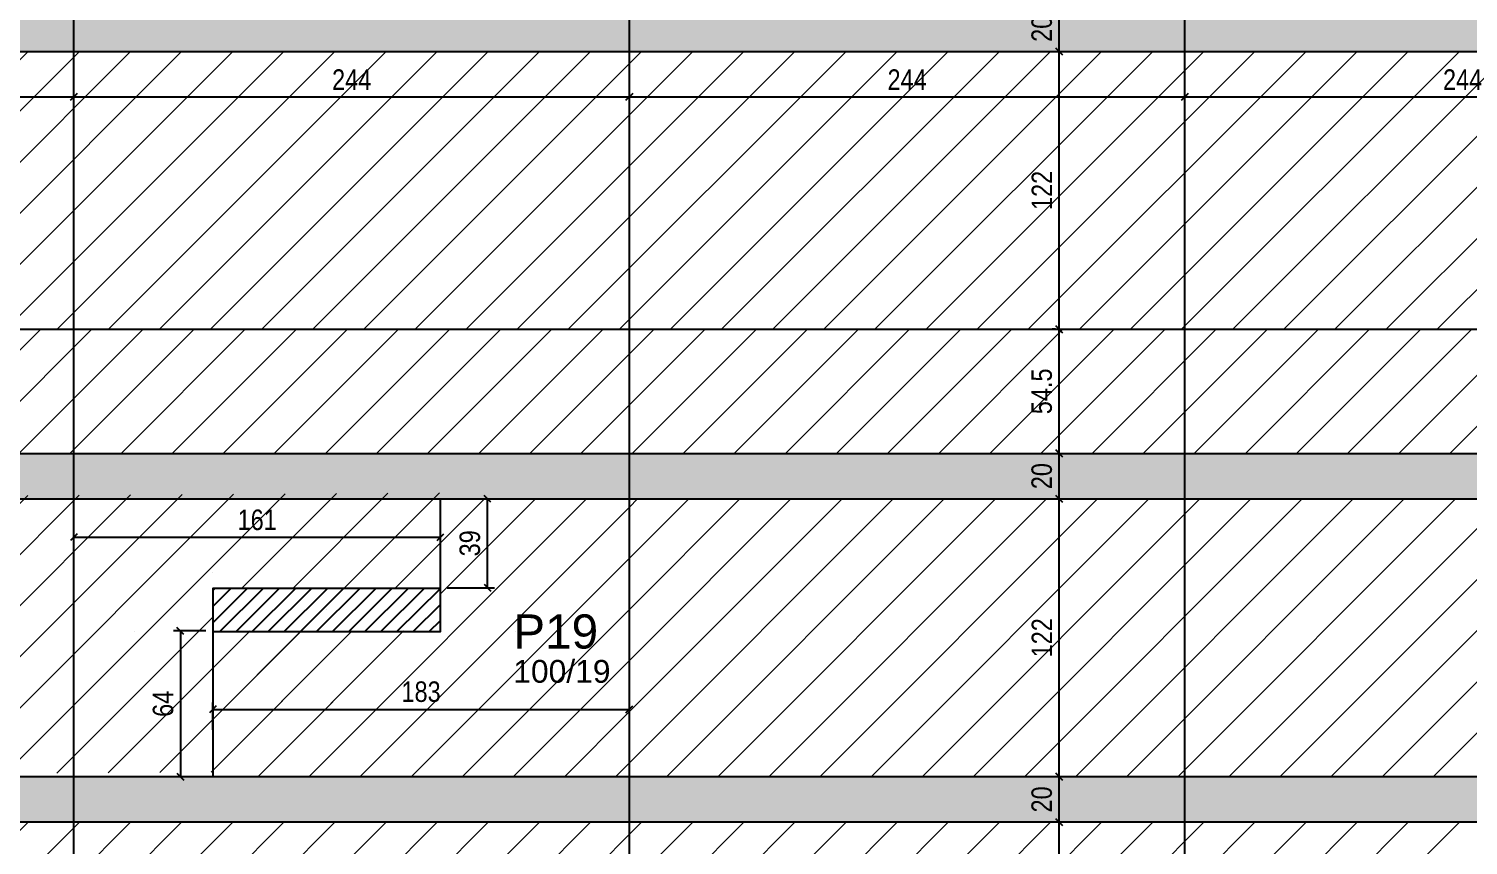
# Model space of a CAD drawing. Extents: x 1022 to 7350, y 170 to 3791.
# Drawn here: x 5358 to 5990, y 1990 to 2348 of the extents above; entities that cross this region are included whole.
import ezdxf

# ---------------------------------------------------------------- set-up
doc = ezdxf.new("R2010")
doc.units = 0
for name, color, linetype in [('8', 8, 'Continuous'), ('COTA', 241, 'Continuous'), ('L-N', 4, 'Continuous'), ('P-D', 2, 'Continuous'), ('Painéis', 200, 'Continuous'), ('Pilares', 5, 'Continuous')]:
    doc.layers.add(name, color=color, linetype=linetype)
doc.layers.add('Hachura', color=251, linetype='Continuous', lineweight=9)
doc.layers.add('REAPROVEITAMENTO', color=251, linetype='Continuous', lineweight=9)
doc.styles.add('COTA TECNICA-50', font='techl___.ttf', dxfattribs={"height": 9})
doc.styles.get("Standard").update_dxf_attribs({"font": 'arial.ttf'})
doc.dimstyles.new('COTA PAINEL-50', dxfattribs={"dimtxt": 9, "dimasz": 3, "dimexe": 3, "dimexo": 3, "dimgap": 3, "dimtad": 1, "dimdec": 1, "dimzin": 12, "dimdsep": 46, "dimtxsty": 'COTA TECNICA-50', "dimblk1": 'OBLIQUE', "dimblk2": 'OBLIQUE', "dimsah": 1, "dimcen": 0.9, "dimclrd": 4, "dimclre": 4, "dimclrt": 240, "dimadec": 1, "dimazin": 3, "dimtfac": 1, "dimtdec": 1, "dimtmove": 0, "dimatfit": 3, "dimfxl": 1, "dimtolj": 1, "dimtzin": 12, "dimarcsym": 0})
pattern_1 = [(45, (-1214.97, -298.365), (-11.22532, 11.22532), [])]

# ---------------------------------------------------------------- blocks, each defined once
blk = doc.blocks.new('_Oblique')
at = {"color": 0, "linetype": 'ByBlock', "lineweight": -2}
blk.add_line((-0.5, -0.5), (0.5, 0.5), dxfattribs=at)
blk = doc.blocks.new('*D61')
at = {"layer": 'COTA', "color": 4, "lineweight": -2, "transparency": 16777216}
blk.add_line((5810.7, 1877.86), (5810.7, 1999.86), dxfattribs=at)
at = {"layer": 'Defpoints', "color": 0, "transparency": 16777216}
for p in [(5810.7, 1999.86), (5810.7, 1999.86), (5810.7, 1877.86)]:
    blk.add_point(p, dxfattribs=at)
at = {"layer": 'COTA', "color": 4, "lineweight": -2, "transparency": 16777216, "xscale": 3, "yscale": 3, "zscale": 3}
for p, rotation in [((5810.7, 1999.86), 90), ((5810.7, 1877.86), 270)]:
    blk.add_blockref('_Oblique', p, dxfattribs=dict(at, rotation=rotation))
at = {"layer": 'COTA', "color": 240, "transparency": 16777216, "insert": (5803.14, 1938.86), "char_height": 9, "attachment_point": 5, "rotation": 90, "style": 'COTA TECNICA-50'}
blk.add_mtext('\\A1;122', dxfattribs=at)
blk = doc.blocks.new('*D62')
at = {"layer": 'COTA', "color": 4, "lineweight": -2, "transparency": 16777216}
blk.add_line((5810.7, 1999.86), (5810.7, 2019.86), dxfattribs=at)
at = {"layer": 'Defpoints', "color": 0, "transparency": 16777216}
for p in [(5810.7, 2019.86), (5810.7, 2019.86), (5810.7, 1999.86)]:
    blk.add_point(p, dxfattribs=at)
at = {"layer": 'COTA', "color": 4, "lineweight": -2, "transparency": 16777216, "xscale": 3, "yscale": 3, "zscale": 3}
for p, rotation in [((5810.7, 2019.86), 90), ((5810.7, 1999.86), 270)]:
    blk.add_blockref('_Oblique', p, dxfattribs=dict(at, rotation=rotation))
at = {"layer": 'COTA', "color": 240, "transparency": 16777216, "insert": (5803.11, 2009.86), "char_height": 9, "attachment_point": 5, "rotation": 90, "style": 'COTA TECNICA-50'}
blk.add_mtext('\\A1;20', dxfattribs=at)
blk = doc.blocks.new('*D63')
at = {"layer": 'COTA', "color": 4, "lineweight": -2, "transparency": 16777216}
blk.add_line((5810.7, 2019.86), (5810.7, 2141.86), dxfattribs=at)
at = {"layer": 'Defpoints', "color": 0, "transparency": 16777216}
for p in [(5810.7, 2141.86), (5810.7, 2141.86), (5810.7, 2019.86)]:
    blk.add_point(p, dxfattribs=at)
at = {"layer": 'COTA', "color": 4, "lineweight": -2, "transparency": 16777216, "xscale": 3, "yscale": 3, "zscale": 3}
for p, rotation in [((5810.7, 2141.86), 90), ((5810.7, 2019.86), 270)]:
    blk.add_blockref('_Oblique', p, dxfattribs=dict(at, rotation=rotation))
at = {"layer": 'COTA', "color": 240, "transparency": 16777216, "insert": (5803.14, 2080.86), "char_height": 9, "attachment_point": 5, "rotation": 90, "style": 'COTA TECNICA-50'}
blk.add_mtext('\\A1;122', dxfattribs=at)
blk = doc.blocks.new('*D64')
at = {"layer": 'COTA', "color": 4, "lineweight": -2, "transparency": 16777216}
for p, q in [((5810.7, 2141.86), (5810.7, 2161.86)), ((5813.21, 2161.86), (5813.7, 2161.86))]:
    blk.add_line(p, q, dxfattribs=at)
at = {"layer": 'Defpoints', "color": 0, "transparency": 16777216}
for p in [(5810.21, 2161.86), (5810.7, 2161.86), (5810.7, 2141.86)]:
    blk.add_point(p, dxfattribs=at)
at = {"layer": 'COTA', "color": 4, "lineweight": -2, "transparency": 16777216, "xscale": 3, "yscale": 3, "zscale": 3}
for p, rotation in [((5810.7, 2161.86), 90), ((5810.7, 2141.86), 270)]:
    blk.add_blockref('_Oblique', p, dxfattribs=dict(at, rotation=rotation))
at = {"layer": 'COTA', "color": 240, "transparency": 16777216, "insert": (5803.11, 2151.86), "char_height": 9, "attachment_point": 5, "rotation": 90, "style": 'COTA TECNICA-50'}
blk.add_mtext('\\A1;20', dxfattribs=at)
blk = doc.blocks.new('*D65')
at = {"layer": 'COTA', "color": 4, "lineweight": -2, "transparency": 16777216}
for p, q in [((5809.18, 2216.36), (5807.7, 2216.36)), ((5810.7, 2161.86), (5810.7, 2216.36)), ((5813.21, 2161.86), (5813.7, 2161.86))]:
    blk.add_line(p, q, dxfattribs=at)
at = {"layer": 'Defpoints', "color": 0, "transparency": 16777216}
for p in [(5810.7, 2216.36), (5812.18, 2216.36), (5810.21, 2161.86)]:
    blk.add_point(p, dxfattribs=at)
at = {"layer": 'COTA', "color": 4, "lineweight": -2, "transparency": 16777216, "xscale": 3, "yscale": 3, "zscale": 3}
for p, rotation in [((5810.7, 2216.36), 90), ((5810.7, 2161.86), 270)]:
    blk.add_blockref('_Oblique', p, dxfattribs=dict(at, rotation=rotation))
at = {"layer": 'COTA', "color": 240, "transparency": 16777216, "insert": (5803.1, 2189.11), "char_height": 9, "attachment_point": 5, "rotation": 90, "style": 'COTA TECNICA-50'}
blk.add_mtext('\\A1;54.5', dxfattribs=at)
blk = doc.blocks.new('*D66')
at = {"layer": 'COTA', "color": 4, "lineweight": -2, "transparency": 16777216}
for p, q in [((5810.7, 2216.36), (5810.7, 2338.36)), ((5813.44, 2338.36), (5813.7, 2338.36)), ((5809.18, 2216.36), (5807.7, 2216.36))]:
    blk.add_line(p, q, dxfattribs=at)
at = {"layer": 'Defpoints', "color": 0, "transparency": 16777216}
for p in [(5810.44, 2338.36), (5810.7, 2338.36), (5812.18, 2216.36)]:
    blk.add_point(p, dxfattribs=at)
at = {"layer": 'COTA', "color": 4, "lineweight": -2, "transparency": 16777216, "xscale": 3, "yscale": 3, "zscale": 3}
for p, rotation in [((5810.7, 2338.36), 90), ((5810.7, 2216.36), 270)]:
    blk.add_blockref('_Oblique', p, dxfattribs=dict(at, rotation=rotation))
at = {"layer": 'COTA', "color": 240, "transparency": 16777216, "insert": (5803.14, 2277.36), "char_height": 9, "attachment_point": 5, "rotation": 90, "style": 'COTA TECNICA-50'}
blk.add_mtext('\\A1;122', dxfattribs=at)
blk = doc.blocks.new('*D67')
at = {"layer": 'COTA', "color": 4, "lineweight": -2, "transparency": 16777216}
for p, q in [((5808.14, 2358.36), (5807.7, 2358.36)), ((5810.7, 2338.36), (5810.7, 2358.36)), ((5813.44, 2338.36), (5813.7, 2338.36))]:
    blk.add_line(p, q, dxfattribs=at)
at = {"layer": 'Defpoints', "color": 0, "transparency": 16777216}
for p in [(5810.7, 2358.36), (5811.14, 2358.36), (5810.44, 2338.36)]:
    blk.add_point(p, dxfattribs=at)
at = {"layer": 'COTA', "color": 4, "lineweight": -2, "transparency": 16777216, "xscale": 3, "yscale": 3, "zscale": 3}
for p, rotation in [((5810.7, 2358.36), 90), ((5810.7, 2338.36), 270)]:
    blk.add_blockref('_Oblique', p, dxfattribs=dict(at, rotation=rotation))
at = {"layer": 'COTA', "color": 240, "transparency": 16777216, "insert": (5803.11, 2348.36), "char_height": 9, "attachment_point": 5, "rotation": 90, "style": 'COTA TECNICA-50'}
blk.add_mtext('\\A1;20', dxfattribs=at)
blk = doc.blocks.new('*D197')
at = {"layer": 'COTA', "color": 4, "lineweight": -2, "transparency": 16777216}
for p, q in [((5541.94, 2141.86), (5562.62, 2141.86)), ((5559.62, 2102.86), (5559.62, 2141.86)), ((5541.94, 2102.86), (5562.62, 2102.86))]:
    blk.add_line(p, q, dxfattribs=at)
at = {"layer": 'Defpoints', "color": 0, "transparency": 16777216}
for p in [(5538.94, 2141.86), (5559.62, 2141.86), (5538.94, 2102.86)]:
    blk.add_point(p, dxfattribs=at)
at = {"layer": 'COTA', "color": 4, "lineweight": -2, "transparency": 16777216, "xscale": 3, "yscale": 3, "zscale": 3}
for p, rotation in [((5559.62, 2141.86), 90), ((5559.62, 2102.86), 270)]:
    blk.add_blockref('_Oblique', p, dxfattribs=dict(at, rotation=rotation))
at = {"layer": 'COTA', "color": 240, "transparency": 16777216, "insert": (5551.9, 2122.36), "char_height": 9, "attachment_point": 5, "rotation": 90, "style": 'COTA TECNICA-50'}
blk.add_mtext('\\A1;39', dxfattribs=at)
blk = doc.blocks.new('*D82')
at = {"layer": 'COTA', "color": 4, "lineweight": -2, "transparency": 16777216}
blk.add_line((5133.94, 2318.47), (5377.94, 2318.47), dxfattribs=at)
at = {"layer": 'Defpoints', "color": 0, "transparency": 16777216}
for p in [(5133.94, 2318.47), (5377.94, 2318.47), (5377.94, 2318.47)]:
    blk.add_point(p, dxfattribs=at)
at = {"layer": 'COTA', "color": 4, "lineweight": -2, "transparency": 16777216, "xscale": 3, "yscale": 3, "zscale": 3, "rotation": 180}
blk.add_blockref('_Oblique', (5133.94, 2318.47), dxfattribs=at)
at = {"layer": 'COTA', "color": 4, "lineweight": -2, "transparency": 16777216, "xscale": 3, "yscale": 3, "zscale": 3}
blk.add_blockref('_Oblique', (5377.94, 2318.47), dxfattribs=at)
at = {"layer": 'COTA', "color": 240, "transparency": 16777216, "insert": (5255.94, 2326.04), "char_height": 9, "attachment_point": 5, "style": 'COTA TECNICA-50'}
blk.add_mtext('\\A1;244', dxfattribs=at)
blk = doc.blocks.new('*D83')
at = {"layer": 'COTA', "color": 4, "lineweight": -2, "transparency": 16777216}
blk.add_line((5377.94, 2318.47), (5621.94, 2318.47), dxfattribs=at)
at = {"layer": 'Defpoints', "color": 0, "transparency": 16777216}
for p in [(5377.94, 2318.47), (5621.94, 2318.47), (5621.94, 2318.47)]:
    blk.add_point(p, dxfattribs=at)
at = {"layer": 'COTA', "color": 4, "lineweight": -2, "transparency": 16777216, "xscale": 3, "yscale": 3, "zscale": 3, "rotation": 180}
blk.add_blockref('_Oblique', (5377.94, 2318.47), dxfattribs=at)
at = {"layer": 'COTA', "color": 4, "lineweight": -2, "transparency": 16777216, "xscale": 3, "yscale": 3, "zscale": 3}
blk.add_blockref('_Oblique', (5621.94, 2318.47), dxfattribs=at)
at = {"layer": 'COTA', "color": 240, "transparency": 16777216, "insert": (5499.94, 2326.04), "char_height": 9, "attachment_point": 5, "style": 'COTA TECNICA-50'}
blk.add_mtext('\\A1;244', dxfattribs=at)
blk = doc.blocks.new('*D84')
at = {"layer": 'COTA', "color": 4, "lineweight": -2, "transparency": 16777216}
blk.add_line((5621.94, 2318.47), (5865.94, 2318.47), dxfattribs=at)
at = {"layer": 'Defpoints', "color": 0, "transparency": 16777216}
for p in [(5621.94, 2318.47), (5865.94, 2318.47), (5865.94, 2318.47)]:
    blk.add_point(p, dxfattribs=at)
at = {"layer": 'COTA', "color": 4, "lineweight": -2, "transparency": 16777216, "xscale": 3, "yscale": 3, "zscale": 3, "rotation": 180}
blk.add_blockref('_Oblique', (5621.94, 2318.47), dxfattribs=at)
at = {"layer": 'COTA', "color": 4, "lineweight": -2, "transparency": 16777216, "xscale": 3, "yscale": 3, "zscale": 3}
blk.add_blockref('_Oblique', (5865.94, 2318.47), dxfattribs=at)
at = {"layer": 'COTA', "color": 240, "transparency": 16777216, "insert": (5743.94, 2326.04), "char_height": 9, "attachment_point": 5, "style": 'COTA TECNICA-50'}
blk.add_mtext('\\A1;244', dxfattribs=at)
blk = doc.blocks.new('*D85')
at = {"layer": 'COTA', "color": 4, "lineweight": -2, "transparency": 16777216}
blk.add_line((5865.94, 2318.47), (6109.94, 2318.47), dxfattribs=at)
at = {"layer": 'Defpoints', "color": 0, "transparency": 16777216}
for p in [(5865.94, 2318.47), (6109.94, 2318.47), (6109.94, 2318.47)]:
    blk.add_point(p, dxfattribs=at)
at = {"layer": 'COTA', "color": 4, "lineweight": -2, "transparency": 16777216, "xscale": 3, "yscale": 3, "zscale": 3, "rotation": 180}
blk.add_blockref('_Oblique', (5865.94, 2318.47), dxfattribs=at)
at = {"layer": 'COTA', "color": 4, "lineweight": -2, "transparency": 16777216, "xscale": 3, "yscale": 3, "zscale": 3}
blk.add_blockref('_Oblique', (6109.94, 2318.47), dxfattribs=at)
at = {"layer": 'COTA', "color": 240, "transparency": 16777216, "insert": (5987.94, 2326.04), "char_height": 9, "attachment_point": 5, "style": 'COTA TECNICA-50'}
blk.add_mtext('\\A1;244', dxfattribs=at)
blk = doc.blocks.new('*D207')
at = {"layer": 'COTA', "color": 4, "lineweight": -2, "transparency": 16777216}
for p, q in [((5377.94, 2125.03), (5538.94, 2125.03)), ((5538.94, 2122.05), (5538.94, 2122.03))]:
    blk.add_line(p, q, dxfattribs=at)
at = {"layer": 'Defpoints', "color": 0, "transparency": 16777216}
for p in [(5377.94, 2125.03), (5538.94, 2125.05), (5538.94, 2125.03)]:
    blk.add_point(p, dxfattribs=at)
at = {"layer": 'COTA', "color": 4, "lineweight": -2, "transparency": 16777216, "xscale": 3, "yscale": 3, "zscale": 3, "rotation": 180}
blk.add_blockref('_Oblique', (5377.94, 2125.03), dxfattribs=at)
at = {"layer": 'COTA', "color": 4, "lineweight": -2, "transparency": 16777216, "xscale": 3, "yscale": 3, "zscale": 3}
blk.add_blockref('_Oblique', (5538.94, 2125.03), dxfattribs=at)
at = {"layer": 'COTA', "color": 240, "transparency": 16777216, "insert": (5458.44, 2132.62), "char_height": 9, "attachment_point": 5, "style": 'COTA TECNICA-50'}
blk.add_mtext('\\A1;161', dxfattribs=at)
blk = doc.blocks.new('*D209')
at = {"layer": 'COTA', "color": 4, "lineweight": -2, "transparency": 16777216}
for p, q in [((5435.94, 2083.86), (5421.72, 2083.86)), ((5424.72, 2083.86), (5424.72, 2019.86)), ((5435.94, 2019.86), (5421.72, 2019.86))]:
    blk.add_line(p, q, dxfattribs=at)
at = {"layer": 'Defpoints', "color": 0, "transparency": 16777216}
for p in [(5438.94, 2083.86), (5424.72, 2019.86), (5438.94, 2019.86)]:
    blk.add_point(p, dxfattribs=at)
at = {"layer": 'COTA', "color": 4, "lineweight": -2, "transparency": 16777216, "xscale": 3, "yscale": 3, "zscale": 3}
for p, rotation in [((5424.72, 2083.86), 90), ((5424.72, 2019.86), 270)]:
    blk.add_blockref('_Oblique', p, dxfattribs=dict(at, rotation=rotation))
at = {"layer": 'COTA', "color": 240, "transparency": 16777216, "insert": (5417.13, 2051.86), "char_height": 9, "attachment_point": 5, "rotation": 90, "style": 'COTA TECNICA-50'}
blk.add_mtext('\\A1;64', dxfattribs=at)
blk = doc.blocks.new('*D210')
at = {"layer": 'COTA', "color": 4, "lineweight": -2, "transparency": 16777216}
for p, q in [((5438.94, 2040.47), (5438.94, 2052.41)), ((5438.94, 2049.41), (5621.94, 2049.41)), ((5621.94, 2040.47), (5621.94, 2052.41))]:
    blk.add_line(p, q, dxfattribs=at)
at = {"layer": 'Defpoints', "color": 0, "transparency": 16777216}
for p in [(5621.94, 2049.41), (5438.94, 2037.47), (5621.94, 2037.47)]:
    blk.add_point(p, dxfattribs=at)
at = {"layer": 'COTA', "color": 4, "lineweight": -2, "transparency": 16777216, "xscale": 3, "yscale": 3, "zscale": 3, "rotation": 180}
blk.add_blockref('_Oblique', (5438.94, 2049.41), dxfattribs=at)
at = {"layer": 'COTA', "color": 4, "lineweight": -2, "transparency": 16777216, "xscale": 3, "yscale": 3, "zscale": 3}
blk.add_blockref('_Oblique', (5621.94, 2049.41), dxfattribs=at)
at = {"layer": 'COTA', "color": 240, "transparency": 16777216, "insert": (5530.44, 2057.13), "char_height": 9, "attachment_point": 5, "style": 'COTA TECNICA-50'}
blk.add_mtext('\\A1;183', dxfattribs=at)

msp = doc.modelspace()

# ---------------------------------------------------------------- hatches: boundary and pattern name
at = {"layer": 'Hachura', "linetype": 'ByBlock'}
h = msp.add_hatch(color=256, dxfattribs=at)
h.dxf.hatch_style = 1
h.paths.add_polyline_path([(6456.44, 2358.36), (6456.44, 2338.32), (4524.45, 2338.32), (4524.45, 2358.36)])
h = msp.add_hatch(color=256, dxfattribs=at)
h.dxf.hatch_style = 1
h.paths.add_polyline_path([(6128.94, 2161.86), (6128.94, 2141.82), (6353.94, 2141.82), (6353.94, 2161.86)])
h.paths.add_polyline_path([(6109.94, 2141.82), (6109.94, 2161.86), (4524.45, 2161.86), (4524.45, 2141.82)])
h = msp.add_hatch(color=256, dxfattribs=at)
h.dxf.hatch_style = 1
h.paths.add_polyline_path([(6456.44, 2019.86), (6456.44, 1999.83), (4524.45, 1999.83), (4524.45, 2019.86)])
at = {"layer": 'REAPROVEITAMENTO', "linetype": 'ByBlock'}
h = msp.add_hatch(dxfattribs=at)
h.set_pattern_fill('ANSI31', color=256, scale=5, style=2)
h.set_pattern_definition([(45, (-1214.97, -440.365), (-11.22532, 11.22532), [])])
h.paths.add_polyline_path([(6109.94, 2338.36), (4524.45, 2338.36), (4524.45, 2331.86), (4524.45, 2216.36), (6109.94, 2216.36)])
h = msp.add_hatch(dxfattribs=at)
h.set_pattern_fill('ANSI31', color=256, scale=5, style=2)
h.set_pattern_definition(pattern_1)
h.paths.add_polyline_path([(6109.95, 2216.27), (4524.45, 2216.36), (4524.45, 2161.86), (6109.95, 2161.86)])
h = msp.add_hatch(dxfattribs=at)
h.set_pattern_fill('ANSI31', color=256, scale=5, style=2)
h.set_pattern_definition(pattern_1)
h.paths.add_polyline_path([(5468.14, 2102.57), (5475.21, 2102.57), (5456.21, 2083.57), (5449.14, 2083.57)])
h.paths.add_polyline_path([(5446.93, 2102.57), (5454, 2102.57), (5438.9, 2087.47), (5438.9, 2094.54)])
h.paths.add_polyline_path([(5505.71, 2083.57), (5498.64, 2083.57), (5517.64, 2102.56), (5524.71, 2102.56)])
h.paths.add_polyline_path([(5519.85, 2083.56), (5538.9, 2102.56), (5538.9, 2144.56), (5133.94, 2141.86), (5133.94, 2019.86), (5538.9, 2022.56), (5538.9, 2095.53), (5526.92, 2083.56)])
h = msp.add_hatch(dxfattribs=at)
h.set_pattern_fill('ANSI31', color=256, scale=5, style=2)
h.set_pattern_definition(pattern_1)
h.paths.add_polyline_path([(5621.94, 2141.86), (5538.94, 2141.86), (5538.94, 2102.86), (5538.94, 2083.86), (5438.94, 2083.86), (5438.94, 2019.86), (5621.94, 2019.86)])
h.paths.add_polyline_path([(5560.64, 2112.75), (5560.64, 2132.64), (5542.11, 2132.64), (5542.11, 2112.75)], flags=24)
h = msp.add_hatch(dxfattribs=at)
h.set_pattern_fill('ANSI31', color=256, scale=5, style=2)
h.set_pattern_definition(pattern_1)
h.paths.add_polyline_path([(6109.94, 2141.86), (5621.94, 2141.86), (5621.94, 2019.86), (6109.94, 2019.86)])
h.paths.add_polyline_path([(5812.03, 2069.04), (5812.03, 2091.96), (5793.5, 2091.96), (5793.5, 2069.04)], flags=16)
h = msp.add_hatch(dxfattribs=at)
h.set_pattern_fill('ANSI31', color=256, scale=5, style=2)
h.set_pattern_definition([(45, (-1214.969, -778.86), (-11.22532, 11.22532), [])])
h.paths.add_polyline_path([(6456.44, 1999.86), (4524.45, 1999.86), (4524.45, 1993.36), (4524.45, 1877.86), (6456.44, 1877.86)])

# ---------------------------------------------------------------- linework, layer by layer
at = {"layer": '8', "linetype": 'Continuous'}
for p, q in [((5438.9, 2109.57), (5438.9, 2109.57)), ((5438.9, 2109.57), (5438.9, 2109.57)), ((5538.9, 2109.56), (5538.9, 2109.56)), ((5538.9, 2109.56), (5538.9, 2109.56)), ((5438.9, 2087.47), (5454, 2102.57)), ((5438.9, 2094.54), (5446.93, 2102.57)), ((5438.9, 2101.61), (5439.86, 2102.57)), ((5438.9, 2102.57), (5438.9, 2102.57)), ((5438.9, 2102.57), (5438.9, 2102.57)), ((5442.07, 2083.57), (5461.07, 2102.57)), ((5449.14, 2083.57), (5468.14, 2102.57)), ((5456.21, 2083.57), (5475.21, 2102.57)), ((5463.28, 2083.57), (5482.29, 2102.57)), ((5470.35, 2083.57), (5489.36, 2102.57)), ((5477.43, 2083.57), (5496.43, 2102.57)), ((5484.5, 2083.57), (5503.5, 2102.57)), ((5491.57, 2083.57), (5510.57, 2102.56)), ((5498.64, 2083.57), (5517.64, 2102.56)), ((5505.71, 2083.57), (5524.71, 2102.56)), ((5512.78, 2083.56), (5531.78, 2102.56)), ((5519.85, 2083.56), (5538.9, 2102.56)), ((5538.9, 2102.56), (5538.9, 2102.56)), ((5538.9, 2102.56), (5538.9, 2102.56)), ((5488.9, 2093.07), (5488.9, 2093.07)), ((5526.92, 2083.56), (5538.9, 2095.54)), ((5533.99, 2083.56), (5538.9, 2088.46)), ((5404.7, 2083.7), (5404.7, 2083.7)), ((5404.7, 2083.7), (5404.7, 2083.7)), ((5571.98, 2083.68), (5571.98, 2083.68))]:
    msp.add_line(p, q, dxfattribs=at)
at = {"layer": 'Painéis'}
for p, q in [((5377.94, 1735.86), (5377.94, 2622.36)), ((5621.94, 1735.86), (5621.94, 2622.36)), ((5865.94, 1735.86), (5865.94, 2622.36)), ((4524.45, 2338.36), (6456.44, 2338.36)), ((4524.45, 2216.36), (6109.94, 2216.36)), ((4524.45, 2161.86), (6109.94, 2161.86)), ((4524.45, 2141.86), (6109.94, 2141.86)), ((5538.94, 2102.86), (5538.94, 2141.86)), ((5438.94, 2083.86), (5438.94, 2019.86)), ((6456.44, 2019.86), (4524.45, 2019.86)), ((6456.44, 1999.86), (4524.45, 1999.86))]:
    msp.add_line(p, q, dxfattribs=at)
at = {"layer": 'Pilares', "linetype": 'Continuous'}
msp.add_lwpolyline([(5438.9, 2083.57), (5538.9, 2083.56), (5538.9, 2102.56), (5438.9, 2102.57), (5438.9, 2083.57)], dxfattribs=at)

# ---------------------------------------------------------------- texts
at = {"layer": 'L-N', "linetype": 'Continuous'}
msp.add_text('P19', height=15, rotation=359.99518, dxfattribs=at).set_placement((5570.93, 2076.13))
at = {"layer": 'P-D', "linetype": 'Continuous'}
msp.add_text('100/19', height=10, rotation=359.99518, dxfattribs=at).set_placement((5570.93, 2061.13))

# ---------------------------------------------------------------- dimensions: what is measured, and where the dimension line sits
at = {"layer": 'COTA'}
for base, p1, p2, picture, middle in [((5810.7, 2358.36), (5810.44, 2338.36), (5811.14, 2358.36), '*D67', (5803.11, 2348.36)), ((5810.7, 2338.36), (5812.18, 2216.36), (5810.44, 2338.36), '*D66', (5803.14, 2277.36)), ((5810.7, 2216.36), (5810.21, 2161.86), (5812.18, 2216.36), '*D65', (5803.1, 2189.11)), ((5810.7, 2161.86), (5810.7, 2141.86), (5810.21, 2161.86), '*D64', (5803.11, 2151.86))]:
    dim = msp.add_linear_dim(base=base, p1=p1, p2=p2, angle=90, dimstyle='COTA PAINEL-50', override={"dimtmove": 1}, dxfattribs=at)
    dim.commit()
    dim.dimension.update_dxf_attribs({"geometry": picture, "text_midpoint": middle})
for base, p1, p2, picture, middle in [((5377.94, 2318.47), (5133.94, 2318.47), (5377.94, 2318.47), '*D82', (5255.94, 2326.04)), ((5621.94, 2318.47), (5377.94, 2318.47), (5621.94, 2318.47), '*D83', (5499.94, 2326.04)), ((5865.94, 2318.47), (5621.94, 2318.47), (5865.94, 2318.47), '*D84', (5743.94, 2326.04)), ((6109.94, 2318.47), (5865.94, 2318.47), (6109.94, 2318.47), '*D85', (5987.94, 2326.04))]:
    dim = msp.add_linear_dim(base=base, p1=p1, p2=p2, dimstyle='COTA PAINEL-50', override={"dimtmove": 1}, dxfattribs=at)
    dim.commit()
    dim.dimension.update_dxf_attribs({"geometry": picture, "text_midpoint": middle})
for base, p1, p2, picture, middle in [((5538.94, 2125.03), (5377.94, 2125.03), (5538.94, 2125.05), '*D207', (5458.44, 2132.62)), ((5621.94, 2049.41), (5438.94, 2037.47), (5621.94, 2037.47), '*D210', (5530.44, 2057.13))]:
    dim = msp.add_linear_dim(base=base, p1=p1, p2=p2, dimstyle='COTA PAINEL-50', dxfattribs=at)
    dim.commit()
    dim.dimension.update_dxf_attribs({"geometry": picture, "text_midpoint": middle})
for base, p1, p2, picture, middle in [((5559.62, 2141.86), (5538.94, 2102.86), (5538.94, 2141.86), '*D197', (5551.9, 2122.36)), ((5810.7, 2141.86), (5810.7, 2019.86), (5810.7, 2141.86), '*D63', (5803.14, 2080.86)), ((5424.72, 2019.86), (5438.94, 2083.86), (5438.94, 2019.86), '*D209', (5417.13, 2051.86)), ((5810.7, 2019.86), (5810.7, 1999.86), (5810.7, 2019.86), '*D62', (5803.11, 2009.86)), ((5810.7, 1999.86), (5810.7, 1877.86), (5810.7, 1999.86), '*D61', (5803.14, 1938.86))]:
    dim = msp.add_linear_dim(base=base, p1=p1, p2=p2, angle=90, dimstyle='COTA PAINEL-50', dxfattribs=at)
    dim.commit()
    dim.dimension.update_dxf_attribs({"geometry": picture, "text_midpoint": middle})

doc.saveas('drawing.dxf')
